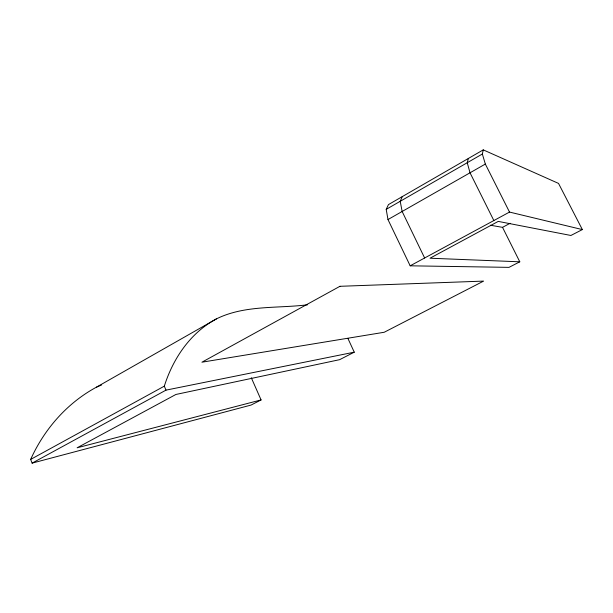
<?xml version="1.0" encoding="UTF-8"?>
<svg xmlns="http://www.w3.org/2000/svg" width="613" height="613" viewBox="0 0 613 613"><rect width="100%" height="100%" fill="white"/><g stroke="black" fill="none" stroke-linecap="round" stroke-linejoin="round"><path stroke-width="0.92" d="M582.35 229.584L509.518 212.075L485.335 164.062L482.354 154.024L483.251 149.871L558.535 183.417L582.35 229.584L570.91 235.476L498.246 221.4L430.012 258.211L519.793 261.805L502.53 227.346L490.362 225.232M468.355 158.468L467.244 162.721L470.025 172.789L493.848 220.55M251.284 377.723L261.077 399.929L251.039 405.07L32.114 463.129L30.65 459.413L164.315 386.159C173.088 358.429 190.428 332.675 216.588 318.798C244.809 304.914 277.252 308.569 307.588 304.791M402.266 196.62L400.212 201.302L402.143 211.477L424.633 257.996M519.793 261.805L508.997 267.368L410.181 265.812L387.975 219.554L386.213 209.355L388.45 204.596L483.251 149.871M30.65 459.413C44.32 429.108 67.093 403.002 96.494 387.148L216.588 318.798M386.213 209.355L482.354 154.024M387.975 219.554L485.335 164.062M32.114 463.129L166 390.129L354.26 352.176L347.893 338.391M410.181 265.812L509.518 212.075M502.53 227.346L510.085 223.301M354.26 352.176L339.64 359.67L175.908 394.465L77.138 447.789L261.077 399.929M96.494 387.148L101.597 384.972M164.315 386.159L166 390.129M339.947 286.302L201.93 362.199L384.213 332.261L483.588 281.106L339.947 286.302"/></g></svg>
